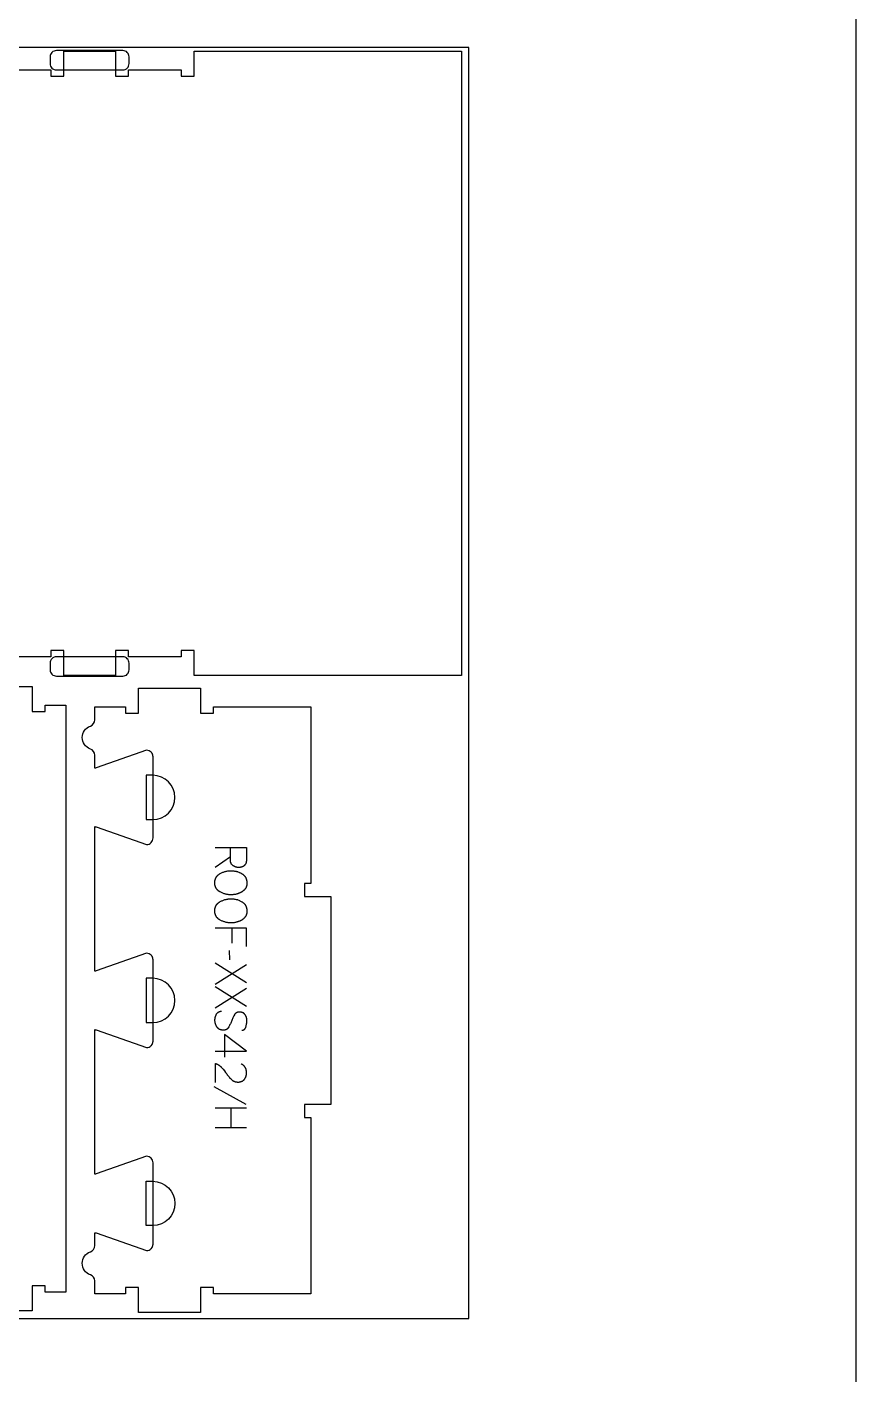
# Model space of a CAD drawing. Extents: x -20252 to -17068, y -84343 to -75479.
# Drawn here: x -17864 to -17068, y -77456 to -76163 of the extents above; entities that cross this region are included whole.
import ezdxf

# ---------------------------------------------------------------- set-up
doc = ezdxf.new("R2010")
doc.units = 0
for name, color, linetype in [('0_SHEET_SPRUCEPLY_2440X122', 1, 'CONTINUOUS'), ('1_ANYTOOL_1MMDEEP_LABELS_S', 2, 'CONTINUOUS'), ('4_ANYTOOL_CUTTHROUGH_OUTSI', 5, 'CONTINUOUS'), ('5_ANYTOOL_HALF_MILL_9MM_IN', 3, 'CONTINUOUS'), ('DONOTCUT', 18, 'CONTINUOUS')]:
    doc.layers.add(name, color=color, linetype=linetype)

msp = doc.modelspace()

# ---------------------------------------------------------------- linework, layer by layer
at = {"layer": '0_SHEET_SPRUCEPLY_2440X122'}
msp.add_lwpolyline([(-19879.9, -76183), (-19879.9, -77403), (-17439.9, -77403), (-17439.9, -76183)], close=True, dxfattribs=at)
at = {"layer": '1_ANYTOOL_1MMDEEP_LABELS_S'}
for points in [[(-17683.3, -76950.8), (-17653.3, -76950.8), (-17653.3, -76962.1), (-17653.3, -76962.6), (-17653.3, -76963.1), (-17653.3, -76963.3), (-17653.3, -76963.5), (-17653.4, -76963.8), (-17653.4, -76964), (-17653.4, -76964.2), (-17653.5, -76964.4), (-17653.5, -76964.6), (-17653.6, -76964.8), (-17653.6, -76965), (-17653.7, -76965.2), (-17653.7, -76965.4), (-17653.8, -76965.6), (-17653.8, -76965.8), (-17653.9, -76966), (-17654, -76966.1), (-17654, -76966.3), (-17654.1, -76966.5), (-17654.2, -76966.7), (-17654.3, -76966.8), (-17654.4, -76967), (-17654.5, -76967.1), (-17654.6, -76967.3), (-17654.7, -76967.4), (-17654.8, -76967.6), (-17654.9, -76967.7), (-17655, -76967.8), (-17655.1, -76968), (-17655.2, -76968.1), (-17655.4, -76968.2), (-17655.5, -76968.3), (-17655.6, -76968.5), (-17655.8, -76968.6), (-17655.9, -76968.7), (-17656, -76968.8), (-17656.2, -76968.9), (-17656.3, -76969), (-17656.5, -76969.1), (-17656.7, -76969.1), (-17656.8, -76969.2), (-17657, -76969.3), (-17657.2, -76969.4), (-17657.3, -76969.5), (-17657.5, -76969.5), (-17657.7, -76969.6), (-17657.9, -76969.7), (-17658.1, -76969.7), (-17658.3, -76969.8), (-17658.5, -76969.8), (-17658.7, -76969.9), (-17658.9, -76969.9), (-17659.1, -76969.9), (-17659.3, -76970), (-17659.5, -76970), (-17659.7, -76970), (-17659.9, -76970), (-17660.2, -76970.1), (-17660.6, -76970.1), (-17661.1, -76970.1), (-17661.3, -76970.1), (-17661.5, -76970.1), (-17661.6, -76970.1), (-17661.8, -76970.1), (-17662, -76970), (-17662.2, -76970), (-17662.3, -76970), (-17662.5, -76970), (-17662.7, -76969.9), (-17662.8, -76969.9), (-17663, -76969.9), (-17663.2, -76969.8), (-17663.3, -76969.8), (-17663.5, -76969.7), (-17663.7, -76969.7), (-17663.8, -76969.6), (-17664, -76969.6), (-17664.2, -76969.5), (-17664.3, -76969.5), (-17664.5, -76969.4), (-17664.6, -76969.3), (-17664.8, -76969.2), (-17664.9, -76969.2), (-17665.1, -76969.1), (-17665.2, -76969), (-17665.4, -76968.9), (-17665.6, -76968.8), (-17665.7, -76968.7), (-17665.9, -76968.6), (-17666, -76968.5), (-17666.2, -76968.4), (-17666.3, -76968.3), (-17666.4, -76968.2), (-17666.6, -76968.1), (-17666.7, -76968), (-17666.9, -76967.8), (-17667, -76967.7), (-17667.1, -76967.6), (-17667.2, -76967.5), (-17667.3, -76967.3), (-17667.4, -76967.2), (-17667.6, -76967.1), (-17667.7, -76966.9), (-17667.8, -76966.8), (-17667.8, -76966.7), (-17667.9, -76966.5), (-17668, -76966.4), (-17668.1, -76966.2), (-17668.2, -76966.1), (-17668.2, -76965.9), (-17668.3, -76965.8), (-17668.4, -76965.6), (-17668.4, -76965.5), (-17668.5, -76965.3), (-17668.5, -76965.1), (-17668.6, -76965), (-17668.6, -76964.8), (-17668.6, -76964.6), (-17668.7, -76964.4), (-17668.7, -76964.3), (-17668.7, -76964.1), (-17668.7, -76963.9), (-17668.7, -76963.7), (-17668.8, -76961.8), (-17668.8, -76959.8), (-17668.8, -76950.8)], [(-17668.8, -76959.8), (-17683.3, -76970.2)], [(-17653.3, -77046), (-17653.3, -77028.4), (-17683.3, -77028.4)], [(-17667.2, -77042.9), (-17667.2, -77028.4)], [(-17669.4, -77058.7), (-17669.5, -77049.9)], [(-17653.3, -77081), (-17683.3, -77062.1)], [(-17683.3, -77082.2), (-17653.3, -77063.3)], [(-17653.3, -77103.7), (-17683.3, -77084.8)], [(-17683.3, -77105), (-17653.3, -77086)], [(-17657.9, -77126.3), (-17657.7, -77126.3), (-17657.6, -77126.3), (-17657.5, -77126.3), (-17657.4, -77126.3), (-17657.3, -77126.3), (-17657.2, -77126.3), (-17657.1, -77126.3), (-17657, -77126.3), (-17657, -77126.3), (-17656.9, -77126.2), (-17656.8, -77126.2), (-17656.7, -77126.2), (-17656.6, -77126.2), (-17656.5, -77126.2), (-17656.5, -77126.1), (-17656.4, -77126.1), (-17656.3, -77126.1), (-17656.2, -77126.1), (-17656.2, -77126), (-17656.1, -77126), (-17656, -77126), (-17655.9, -77125.9), (-17655.9, -77125.9), (-17655.8, -77125.8), (-17655.7, -77125.8), (-17655.7, -77125.8), (-17655.6, -77125.7), (-17655.5, -77125.7), (-17655.5, -77125.6), (-17655.4, -77125.6), (-17655.3, -77125.5), (-17655.3, -77125.5), (-17655.2, -77125.4), (-17655.2, -77125.4), (-17655.1, -77125.3), (-17655, -77125.3), (-17655, -77125.2), (-17654.9, -77125.1), (-17654.9, -77125.1), (-17654.8, -77125), (-17654.8, -77124.9), (-17654.7, -77124.9), (-17654.7, -77124.8), (-17654.6, -77124.7), (-17654.6, -77124.7), (-17654.5, -77124.6), (-17654.5, -77124.5), (-17654.4, -77124.4), (-17654.4, -77124.3), (-17654.3, -77124.3), (-17654.3, -77124.2), (-17654.2, -77124), (-17654.1, -77123.8), (-17654.1, -77123.7), (-17654, -77123.5), (-17653.9, -77123.3), (-17653.9, -77123.1), (-17653.7, -77122.3), (-17653.5, -77121.5), (-17653.3, -77120.7), (-17653.2, -77119.9), (-17653.1, -77119.5), (-17653.1, -77119.1), (-17653, -77118.8), (-17653, -77118.4), (-17653, -77118), (-17652.9, -77117.7), (-17652.9, -77117.3), (-17652.9, -77117), (-17652.9, -77116.8), (-17652.9, -77116.6), (-17652.9, -77116.4), (-17653, -77116.2), (-17653, -77116), (-17653, -77115.8), (-17653, -77115.6), (-17653, -77115.4), (-17653.1, -77115.3), (-17653.1, -77115.1), (-17653.1, -77114.9), (-17653.2, -77114.7), (-17653.2, -77114.5), (-17653.3, -77114.3), (-17653.3, -77114.2), (-17653.4, -77114), (-17653.4, -77113.8), (-17653.5, -77113.6), (-17653.6, -77113.5), (-17653.6, -77113.3), (-17653.7, -77113.1), (-17653.8, -77113), (-17653.9, -77112.8), (-17654, -77112.6), (-17654, -77112.5), (-17654.1, -77112.3), (-17654.2, -77112.1), (-17654.3, -77112), (-17654.4, -77111.8), (-17654.5, -77111.7), (-17654.6, -77111.5), (-17654.8, -77111.3), (-17654.9, -77111.2), (-17655, -77111), (-17655.1, -77110.9), (-17655.2, -77110.8), (-17655.4, -77110.6), (-17655.5, -77110.5), (-17655.6, -77110.4), (-17655.8, -77110.3), (-17655.9, -77110.1), (-17656, -77110), (-17656.2, -77109.9), (-17656.3, -77109.8), (-17656.5, -77109.7), (-17656.6, -77109.6), (-17656.8, -77109.6), (-17657, -77109.5), (-17657.1, -77109.4), (-17657.3, -77109.3), (-17657.5, -77109.3), (-17657.6, -77109.2), (-17657.8, -77109.2), (-17658, -77109.1), (-17658.2, -77109.1), (-17658.4, -77109), (-17658.6, -77109), (-17658.7, -77108.9), (-17658.9, -77108.9), (-17659.1, -77108.9), (-17659.3, -77108.9), (-17659.5, -77108.9), (-17659.8, -77108.9), (-17660, -77108.9), (-17660.2, -77108.9), (-17660.4, -77108.9), (-17660.6, -77108.9), (-17660.8, -77108.9), (-17661, -77108.9), (-17661.2, -77109), (-17661.4, -77109), (-17661.6, -77109), (-17661.8, -77109.1), (-17661.9, -77109.1), (-17662.1, -77109.2), (-17662.3, -77109.3), (-17662.4, -77109.3), (-17662.5, -77109.3), (-17662.6, -77109.4), (-17662.6, -77109.4), (-17662.7, -77109.4), (-17662.8, -77109.5), (-17662.9, -77109.5), (-17663, -77109.6), (-17663, -77109.6), (-17663.1, -77109.7), (-17663.2, -77109.7), (-17663.3, -77109.8), (-17663.3, -77109.8), (-17663.4, -77109.9), (-17663.5, -77109.9), (-17663.6, -77110), (-17663.6, -77110), (-17663.7, -77110.1), (-17663.8, -77110.1), (-17663.8, -77110.2), (-17663.9, -77110.3), (-17664, -77110.3), (-17664, -77110.4), (-17664.1, -77110.5), (-17664.2, -77110.6), (-17664.4, -77110.7), (-17664.5, -77110.9), (-17664.6, -77111), (-17664.7, -77111.2), (-17664.8, -77111.3), (-17664.9, -77111.5), (-17665, -77111.7), (-17665.4, -77112.4), (-17665.8, -77113.1), (-17666.2, -77113.9), (-17666.5, -77114.6), (-17666.9, -77115.4), (-17667.2, -77116.2), (-17667.5, -77117), (-17667.8, -77117.9), (-17668.1, -77118.7), (-17668.5, -77119.5), (-17668.8, -77120.3), (-17669.2, -77121), (-17669.5, -77121.8), (-17669.9, -77122.5), (-17670.3, -77123.2), (-17670.8, -77123.9), (-17670.9, -77124.1), (-17671, -77124.2), (-17671.1, -77124.4), (-17671.2, -77124.5), (-17671.2, -77124.5), (-17671.3, -77124.6), (-17671.3, -77124.7), (-17671.4, -77124.7), (-17671.5, -77124.8), (-17671.5, -77124.9), (-17671.6, -77124.9), (-17671.7, -77125), (-17671.7, -77125.1), (-17671.8, -77125.1), (-17671.9, -77125.2), (-17672, -77125.2), (-17672, -77125.3), (-17672.1, -77125.4), (-17672.2, -77125.4), (-17672.3, -77125.5), (-17672.3, -77125.5), (-17672.4, -77125.6), (-17672.5, -77125.6), (-17672.6, -77125.6), (-17672.6, -77125.7), (-17672.7, -77125.7), (-17672.8, -77125.8), (-17672.9, -77125.8), (-17673, -77125.9), (-17673.1, -77125.9), (-17673.2, -77125.9), (-17673.2, -77126), (-17673.3, -77126), (-17673.4, -77126), (-17673.5, -77126.1), (-17673.6, -77126.1), (-17673.7, -77126.1), (-17673.9, -77126.2), (-17674.1, -77126.2), (-17674.3, -77126.2), (-17674.5, -77126.3), (-17674.7, -77126.3), (-17674.9, -77126.3), (-17675.1, -77126.3), (-17675.3, -77126.3), (-17675.5, -77126.3), (-17675.7, -77126.3), (-17676, -77126.3), (-17676.2, -77126.3), (-17676.4, -77126.3), (-17676.7, -77126.3), (-17676.9, -77126.2), (-17677.1, -77126.2), (-17677.3, -77126.1), (-17677.5, -77126.1), (-17677.7, -77126), (-17677.9, -77126), (-17678.2, -77125.9), (-17678.3, -77125.9), (-17678.5, -77125.8), (-17678.7, -77125.7), (-17678.9, -77125.6), (-17679.1, -77125.5), (-17679.3, -77125.5), (-17679.5, -77125.4), (-17679.6, -77125.3), (-17679.8, -77125.2), (-17680, -77125), (-17680.1, -77124.9), (-17680.3, -77124.8), (-17680.4, -77124.7), (-17680.6, -77124.5), (-17680.7, -77124.4), (-17680.9, -77124.3), (-17681, -77124.1), (-17681.1, -77124), (-17681.3, -77123.8), (-17681.4, -77123.6), (-17681.5, -77123.5), (-17681.6, -77123.3), (-17681.8, -77123.1), (-17682, -77122.8), (-17682.2, -77122.4), (-17682.4, -77122), (-17682.6, -77121.7), (-17682.7, -77121.3), (-17682.9, -77120.9), (-17682.9, -77120.7), (-17683, -77120.5), (-17683.1, -77120.3), (-17683.1, -77120.1), (-17683.2, -77120), (-17683.2, -77119.8), (-17683.3, -77119.6), (-17683.3, -77119.4), (-17683.4, -77119.2), (-17683.4, -77119), (-17683.5, -77118.8), (-17683.5, -77118.6), (-17683.5, -77118.4), (-17683.5, -77118.2), (-17683.6, -77117.8), (-17683.6, -77117.4), (-17683.6, -77116.9), (-17683.6, -77116.5), (-17683.6, -77116.1), (-17683.6, -77115.7), (-17683.5, -77115.3), (-17683.5, -77114.9), (-17683.4, -77114.5), (-17683.3, -77114.1), (-17683.3, -77113.8), (-17683.2, -77113.4), (-17683, -77113), (-17682.9, -77112.6), (-17682.8, -77112.3), (-17682.6, -77111.9), (-17682.4, -77111.6), (-17682.3, -77111.2), (-17682.1, -77110.9), (-17682, -77110.7), (-17681.9, -77110.5), (-17681.8, -77110.4), (-17681.7, -77110.2), (-17681.5, -77110.1), (-17681.4, -77109.9), (-17681.3, -77109.8), (-17681.2, -77109.7), (-17681.1, -77109.5), (-17680.9, -77109.4), (-17680.8, -77109.3), (-17680.7, -77109.2), (-17680.6, -77109.2), (-17680.5, -77109.1), (-17680.5, -77109), (-17680.4, -77109), (-17680.3, -77109), (-17680.3, -77108.9), (-17680.2, -77108.9), (-17680.1, -77108.8), (-17680, -77108.8), (-17680, -77108.7), (-17679.9, -77108.7), (-17679.8, -77108.7), (-17679.7, -77108.6), (-17679.7, -77108.6), (-17679.6, -77108.6), (-17679.5, -77108.5), (-17679.4, -77108.5), (-17679.3, -77108.5), (-17679.3, -77108.4), (-17679.2, -77108.4), (-17679, -77108.3), (-17678.9, -77108.3), (-17678.7, -77108.3), (-17678.5, -77108.2), (-17678.3, -77108.2), (-17678.2, -77108.2), (-17678, -77108.2), (-17677.8, -77108.1), (-17677.6, -77108.1), (-17677.4, -77108.1)], [(-17683.3, -77146.4), (-17653.2, -77146.4), (-17674.6, -77130.4)], [(-17674.6, -77130.4), (-17674.6, -77152.1)], [(-17683.2, -77176.6), (-17683.2, -77158.3), (-17682.7, -77158.4), (-17682.5, -77158.5), (-17682.3, -77158.6), (-17682.1, -77158.7), (-17681.9, -77158.8), (-17681.6, -77158.8), (-17681.4, -77158.9), (-17681.2, -77159), (-17681, -77159.1), (-17680.8, -77159.3), (-17680.6, -77159.4), (-17680.4, -77159.5), (-17680.2, -77159.6), (-17680, -77159.7), (-17679.8, -77159.8), (-17679.6, -77160), (-17679.4, -77160.1), (-17679.2, -77160.2), (-17679.1, -77160.4), (-17678.9, -77160.5), (-17678.7, -77160.7), (-17678.5, -77160.8), (-17678.3, -77161), (-17678.2, -77161.1), (-17678, -77161.3), (-17677.8, -77161.5), (-17677.7, -77161.6), (-17677.5, -77161.8), (-17677.4, -77162), (-17677, -77162.3), (-17675.8, -77163.8), (-17674.6, -77165.3), (-17673.5, -77166.8), (-17672.3, -77168.3), (-17671.8, -77169.1), (-17671.2, -77169.8), (-17670.6, -77170.5), (-17670.1, -77171.2), (-17669.5, -77171.9), (-17668.9, -77172.5), (-17668.2, -77173.1), (-17667.6, -77173.7), (-17667.5, -77173.9), (-17667.3, -77174), (-17667.2, -77174.2), (-17667, -77174.3), (-17666.8, -77174.4), (-17666.7, -77174.5), (-17666.5, -77174.7), (-17666.3, -77174.8), (-17666.1, -77174.9), (-17666, -77175), (-17665.8, -77175.1), (-17665.6, -77175.2), (-17665.4, -77175.3), (-17665.2, -77175.4), (-17665, -77175.4), (-17664.9, -77175.5), (-17664.7, -77175.6), (-17664.5, -77175.7), (-17664.3, -77175.7), (-17664.1, -77175.8), (-17663.9, -77175.8), (-17663.7, -77175.9), (-17663.5, -77175.9), (-17663.3, -77176), (-17663, -77176), (-17662.8, -77176), (-17662.6, -77176), (-17662.4, -77176.1), (-17662.2, -77176.1), (-17662, -77176.1), (-17661.7, -77176.1), (-17661.5, -77176.1), (-17661.3, -77176.1), (-17661, -77176.1), (-17660.8, -77176.1), (-17660.5, -77176.1), (-17660.3, -77176), (-17660.1, -77176), (-17659.8, -77176), (-17659.6, -77175.9), (-17659.4, -77175.9), (-17659.2, -77175.9), (-17659, -77175.8), (-17658.8, -77175.7), (-17658.5, -77175.7), (-17658.3, -77175.6), (-17658.2, -77175.5), (-17658, -77175.5), (-17657.8, -77175.4), (-17657.6, -77175.3), (-17657.4, -77175.2), (-17657.2, -77175.1), (-17657, -77175), (-17656.9, -77174.9), (-17656.7, -77174.8), (-17656.5, -77174.7), (-17656.4, -77174.6), (-17656.2, -77174.4), (-17656.1, -77174.3), (-17655.9, -77174.2), (-17655.8, -77174), (-17655.6, -77173.9), (-17655.5, -77173.7), (-17655.4, -77173.6), (-17655.2, -77173.4), (-17655.1, -77173.3), (-17655, -77173.1), (-17654.9, -77172.9), (-17654.8, -77172.8), (-17654.7, -77172.6), (-17654.6, -77172.4), (-17654.5, -77172.2), (-17654.4, -77172), (-17654.3, -77171.9), (-17654.2, -77171.7), (-17654.1, -77171.5), (-17654, -77171.3), (-17653.9, -77171.1), (-17653.9, -77170.9), (-17653.8, -77170.7), (-17653.7, -77170.5), (-17653.7, -77170.3), (-17653.6, -77170.1), (-17653.6, -77169.9), (-17653.5, -77169.7), (-17653.5, -77169.5), (-17653.4, -77169.3), (-17653.4, -77169), (-17653.4, -77168.8), (-17653.3, -77168.6), (-17653.3, -77168.4), (-17653.3, -77168.1), (-17653.3, -77167.9), (-17653.3, -77167.7), (-17653.3, -77167.2), (-17653.3, -77166.8), (-17653.3, -77166.5), (-17653.3, -77166.1), (-17653.4, -77165.8), (-17653.4, -77165.4), (-17653.5, -77165.1), (-17653.5, -77164.8), (-17653.6, -77164.4), (-17653.7, -77164.1), (-17653.7, -77164), (-17653.8, -77163.8), (-17653.8, -77163.7), (-17653.9, -77163.5), (-17653.9, -77163.4), (-17654, -77163.2), (-17654.1, -77163.1), (-17654.1, -77162.9), (-17654.2, -77162.8), (-17654.3, -77162.7), (-17654.3, -77162.5), (-17654.4, -77162.4), (-17654.5, -77162.2), (-17654.6, -77162.1), (-17654.6, -77162), (-17654.7, -77161.8), (-17654.8, -77161.7), (-17654.9, -77161.6), (-17655, -77161.5), (-17655.1, -77161.3), (-17655.2, -77161.2), (-17655.3, -77161.1), (-17655.4, -77161), (-17655.5, -77160.9), (-17655.6, -77160.8), (-17655.7, -77160.6), (-17655.8, -77160.5), (-17655.9, -77160.4), (-17656, -77160.3), (-17656.1, -77160.2), (-17656.3, -77160.1), (-17656.4, -77160), (-17656.6, -77159.8), (-17656.9, -77159.6), (-17657.2, -77159.4), (-17657.5, -77159.2), (-17657.8, -77159), (-17658.1, -77158.9), (-17658.4, -77158.7)], [(-17653.7, -77197.8), (-17684.5, -77180.6)], [(-17653.3, -77201.3), (-17683.3, -77201.3)], [(-17668, -77219.6), (-17668, -77201.3)], [(-17683.3, -77219.6), (-17653.3, -77219.6)]]:
    msp.add_lwpolyline(points, dxfattribs=at)
for points in [[(-17652.9, -76985.2), (-17652.9, -76985.6), (-17653, -76986), (-17653, -76986.3), (-17653, -76986.7), (-17653, -76986.8), (-17653.1, -76987), (-17653.1, -76987.2), (-17653.1, -76987.3), (-17653.2, -76987.5), (-17653.2, -76987.7), (-17653.3, -76987.8), (-17653.3, -76988), (-17653.3, -76988.2), (-17653.4, -76988.3), (-17653.5, -76988.5), (-17653.5, -76988.6), (-17653.6, -76988.8), (-17653.6, -76988.9), (-17653.7, -76989.1), (-17653.8, -76989.2), (-17653.8, -76989.4), (-17653.9, -76989.5), (-17654, -76989.6), (-17654.1, -76989.8), (-17654.1, -76989.9), (-17654.2, -76990.1), (-17654.3, -76990.2), (-17654.4, -76990.3), (-17654.6, -76990.6), (-17654.8, -76990.8), (-17655, -76991.1), (-17655.2, -76991.3), (-17655.4, -76991.6), (-17655.6, -76991.8), (-17655.9, -76992), (-17656.1, -76992.2), (-17656.3, -76992.4), (-17656.6, -76992.6), (-17656.8, -76992.9), (-17657.1, -76993), (-17657.3, -76993.2), (-17657.6, -76993.4), (-17657.9, -76993.6), (-17658.2, -76993.8), (-17658.4, -76993.9), (-17658.7, -76994.1), (-17659, -76994.2), (-17659.3, -76994.4), (-17659.6, -76994.5), (-17659.9, -76994.7), (-17660.2, -76994.8), (-17660.6, -76994.9), (-17660.9, -76995.1), (-17661.2, -76995.2), (-17661.5, -76995.3), (-17661.8, -76995.4), (-17662.2, -76995.5), (-17662.5, -76995.6), (-17662.8, -76995.7), (-17663.2, -76995.7), (-17663.9, -76995.9), (-17664.5, -76996), (-17665.2, -76996.1), (-17665.9, -76996.2), (-17666.5, -76996.3), (-17667.2, -76996.3), (-17667.8, -76996.4), (-17668.4, -76996.4), (-17669.1, -76996.3), (-17669.7, -76996.3), (-17670.4, -76996.3), (-17671, -76996.2), (-17671.6, -76996.1), (-17672.3, -76996), (-17672.9, -76995.8), (-17673.5, -76995.7), (-17674.2, -76995.5), (-17674.8, -76995.3), (-17675.5, -76995.1), (-17676.1, -76994.8), (-17676.7, -76994.5), (-17677.4, -76994.2), (-17678, -76993.9), (-17678.6, -76993.6), (-17679, -76993.4), (-17679.3, -76993.2), (-17679.6, -76993), (-17679.8, -76992.9), (-17680.1, -76992.7), (-17680.4, -76992.4), (-17680.6, -76992.2), (-17680.9, -76992), (-17681, -76991.9), (-17681.1, -76991.8), (-17681.2, -76991.7), (-17681.3, -76991.6), (-17681.4, -76991.4), (-17681.6, -76991.3), (-17681.7, -76991.2), (-17681.8, -76991.1), (-17681.9, -76990.9), (-17681.9, -76990.8), (-17682, -76990.7), (-17682.1, -76990.6), (-17682.2, -76990.4), (-17682.3, -76990.3), (-17682.4, -76990.2), (-17682.5, -76990), (-17682.5, -76989.9), (-17682.6, -76989.8), (-17682.7, -76989.6), (-17682.8, -76989.5), (-17682.8, -76989.3), (-17682.9, -76989.2), (-17683, -76989), (-17683, -76988.9), (-17683.1, -76988.7), (-17683.1, -76988.6), (-17683.2, -76988.4), (-17683.2, -76988.3), (-17683.3, -76988), (-17683.4, -76987.7), (-17683.5, -76987.3), (-17683.6, -76987), (-17683.6, -76986.7), (-17683.7, -76986.3), (-17683.7, -76986), (-17683.7, -76985.6), (-17683.7, -76985.2), (-17683.7, -76984.9), (-17683.7, -76984.5), (-17683.7, -76984.1), (-17683.7, -76983.7), (-17683.7, -76983.4), (-17683.6, -76983), (-17683.6, -76982.7), (-17683.5, -76982.3), (-17683.4, -76982), (-17683.3, -76981.7), (-17683.2, -76981.4), (-17683.2, -76981.2), (-17683.1, -76981), (-17683.1, -76980.9), (-17683, -76980.7), (-17683, -76980.6), (-17682.9, -76980.4), (-17682.8, -76980.3), (-17682.8, -76980.1), (-17682.7, -76980), (-17682.6, -76979.8), (-17682.5, -76979.7), (-17682.5, -76979.6), (-17682.4, -76979.4), (-17682.3, -76979.3), (-17682.2, -76979.1), (-17682.1, -76979), (-17682, -76978.9), (-17681.9, -76978.7), (-17681.8, -76978.6), (-17681.7, -76978.5), (-17681.6, -76978.4), (-17681.5, -76978.2), (-17681.4, -76978.1), (-17681.3, -76978), (-17681.2, -76977.9), (-17681.1, -76977.8), (-17680.9, -76977.6), (-17680.8, -76977.5), (-17680.7, -76977.4), (-17680.6, -76977.3), (-17680.3, -76977.1), (-17680.1, -76976.9), (-17679.8, -76976.7), (-17679.5, -76976.5), (-17679.2, -76976.3), (-17678.9, -76976.1), (-17678.6, -76975.9), (-17677.9, -76975.6), (-17677.3, -76975.3), (-17676.6, -76975), (-17676, -76974.7), (-17675.3, -76974.5), (-17674.7, -76974.3), (-17674, -76974), (-17673.4, -76973.9), (-17672.7, -76973.7), (-17672.1, -76973.6), (-17671.4, -76973.4), (-17670.8, -76973.3), (-17670.1, -76973.3), (-17669.5, -76973.2), (-17668.8, -76973.2), (-17668.1, -76973.2), (-17667.5, -76973.2), (-17666.8, -76973.2), (-17666.1, -76973.3), (-17665.4, -76973.4), (-17664.7, -76973.5), (-17664.1, -76973.6), (-17663.4, -76973.7), (-17662.8, -76973.9), (-17662.1, -76974.1), (-17661.5, -76974.3), (-17660.8, -76974.5), (-17660.2, -76974.8), (-17659.6, -76975.1), (-17659, -76975.4), (-17658.4, -76975.7), (-17657.8, -76976.1), (-17657.5, -76976.3), (-17657.2, -76976.4), (-17656.9, -76976.6), (-17656.6, -76976.8), (-17656.4, -76977.1), (-17656.1, -76977.3), (-17655.9, -76977.5), (-17655.6, -76977.7), (-17655.5, -76977.8), (-17655.4, -76978), (-17655.3, -76978.1), (-17655.2, -76978.2), (-17655.1, -76978.3), (-17655, -76978.5), (-17654.9, -76978.6), (-17654.8, -76978.7), (-17654.7, -76978.8), (-17654.6, -76979), (-17654.5, -76979.1), (-17654.5, -76979.2), (-17654.4, -76979.4), (-17654.3, -76979.5), (-17654.2, -76979.7), (-17654.1, -76979.8), (-17654.1, -76979.9), (-17654, -76980.1), (-17653.9, -76980.4), (-17653.7, -76980.7), (-17653.6, -76981), (-17653.5, -76981.3), (-17653.4, -76981.6), (-17653.3, -76982), (-17653.2, -76982.3), (-17653.2, -76982.6), (-17653.1, -76983), (-17653, -76983.3), (-17653, -76983.7), (-17653, -76984.1), (-17653, -76984.4), (-17652.9, -76984.8)], [(-17652.9, -77012.2), (-17652.9, -77012.5), (-17653, -77012.9), (-17653, -77013.3), (-17653, -77013.6), (-17653, -77013.8), (-17653.1, -77014), (-17653.1, -77014.1), (-17653.1, -77014.3), (-17653.2, -77014.5), (-17653.2, -77014.6), (-17653.3, -77014.8), (-17653.3, -77014.9), (-17653.3, -77015.1), (-17653.4, -77015.3), (-17653.5, -77015.4), (-17653.5, -77015.6), (-17653.6, -77015.7), (-17653.6, -77015.9), (-17653.7, -77016), (-17653.8, -77016.2), (-17653.8, -77016.3), (-17653.9, -77016.5), (-17654, -77016.6), (-17654.1, -77016.7), (-17654.1, -77016.9), (-17654.2, -77017), (-17654.3, -77017.1), (-17654.4, -77017.3), (-17654.6, -77017.5), (-17654.8, -77017.8), (-17655, -77018), (-17655.2, -77018.3), (-17655.4, -77018.5), (-17655.6, -77018.7), (-17655.9, -77019), (-17656.1, -77019.2), (-17656.3, -77019.4), (-17656.6, -77019.6), (-17656.8, -77019.8), (-17657.1, -77020), (-17657.3, -77020.2), (-17657.6, -77020.4), (-17657.9, -77020.6), (-17658.2, -77020.7), (-17658.4, -77020.9), (-17658.7, -77021.1), (-17659, -77021.2), (-17659.3, -77021.4), (-17659.6, -77021.5), (-17659.9, -77021.6), (-17660.2, -77021.8), (-17660.6, -77021.9), (-17660.9, -77022), (-17661.2, -77022.1), (-17661.5, -77022.2), (-17661.8, -77022.3), (-17662.2, -77022.4), (-17662.5, -77022.5), (-17662.8, -77022.6), (-17663.2, -77022.7), (-17663.9, -77022.8), (-17664.5, -77023), (-17665.2, -77023.1), (-17665.9, -77023.2), (-17666.5, -77023.2), (-17667.2, -77023.3), (-17667.8, -77023.3), (-17668.4, -77023.3), (-17669.1, -77023.3), (-17669.7, -77023.3), (-17670.4, -77023.2), (-17671, -77023.1), (-17671.6, -77023), (-17672.3, -77022.9), (-17672.9, -77022.8), (-17673.5, -77022.6), (-17674.2, -77022.4), (-17674.8, -77022.2), (-17675.5, -77022), (-17676.1, -77021.8), (-17676.7, -77021.5), (-17677.4, -77021.2), (-17678, -77020.9), (-17678.6, -77020.6), (-17679, -77020.4), (-17679.3, -77020.2), (-17679.6, -77020), (-17679.8, -77019.8), (-17680.1, -77019.6), (-17680.4, -77019.4), (-17680.6, -77019.2), (-17680.9, -77019), (-17681, -77018.9), (-17681.1, -77018.7), (-17681.2, -77018.6), (-17681.3, -77018.5), (-17681.4, -77018.4), (-17681.6, -77018.3), (-17681.7, -77018.2), (-17681.8, -77018), (-17681.9, -77017.9), (-17681.9, -77017.8), (-17682, -77017.7), (-17682.1, -77017.5), (-17682.2, -77017.4), (-17682.3, -77017.3), (-17682.4, -77017.1), (-17682.5, -77017), (-17682.5, -77016.9), (-17682.6, -77016.7), (-17682.7, -77016.6), (-17682.8, -77016.4), (-17682.8, -77016.3), (-17682.9, -77016.1), (-17683, -77016), (-17683, -77015.9), (-17683.1, -77015.7), (-17683.1, -77015.6), (-17683.2, -77015.4), (-17683.2, -77015.2), (-17683.3, -77014.9), (-17683.4, -77014.6), (-17683.5, -77014.3), (-17683.6, -77014), (-17683.6, -77013.6), (-17683.7, -77013.3), (-17683.7, -77012.9), (-17683.7, -77012.6), (-17683.7, -77012.2), (-17683.7, -77011.8), (-17683.7, -77011.4), (-17683.7, -77011.1), (-17683.7, -77010.7), (-17683.7, -77010.3), (-17683.6, -77010), (-17683.6, -77009.6), (-17683.5, -77009.3), (-17683.4, -77009), (-17683.3, -77008.6), (-17683.2, -77008.3), (-17683.2, -77008.1), (-17683.1, -77008), (-17683.1, -77007.8), (-17683, -77007.7), (-17683, -77007.5), (-17682.9, -77007.4), (-17682.8, -77007.2), (-17682.8, -77007.1), (-17682.7, -77006.9), (-17682.6, -77006.8), (-17682.5, -77006.7), (-17682.5, -77006.5), (-17682.4, -77006.4), (-17682.3, -77006.2), (-17682.2, -77006.1), (-17682.1, -77006), (-17682, -77005.8), (-17681.9, -77005.7), (-17681.8, -77005.6), (-17681.7, -77005.4), (-17681.6, -77005.3), (-17681.5, -77005.2), (-17681.4, -77005.1), (-17681.3, -77005), (-17681.2, -77004.8), (-17681.1, -77004.7), (-17680.9, -77004.6), (-17680.8, -77004.5), (-17680.7, -77004.4), (-17680.6, -77004.3), (-17680.3, -77004.1), (-17680.1, -77003.8), (-17679.8, -77003.6), (-17679.5, -77003.4), (-17679.2, -77003.3), (-17678.9, -77003.1), (-17678.6, -77002.9), (-17677.9, -77002.6), (-17677.3, -77002.2), (-17676.6, -77002), (-17676, -77001.7), (-17675.3, -77001.4), (-17674.7, -77001.2), (-17674, -77001), (-17673.4, -77000.8), (-17672.7, -77000.7), (-17672.1, -77000.5), (-17671.4, -77000.4), (-17670.8, -77000.3), (-17670.1, -77000.2), (-17669.5, -77000.2), (-17668.8, -77000.1), (-17668.1, -77000.1), (-17667.5, -77000.1), (-17666.8, -77000.2), (-17666.1, -77000.2), (-17665.4, -77000.3), (-17664.7, -77000.4), (-17664.1, -77000.5), (-17663.4, -77000.7), (-17662.8, -77000.9), (-17662.1, -77001), (-17661.5, -77001.3), (-17660.8, -77001.5), (-17660.2, -77001.8), (-17659.6, -77002), (-17659, -77002.3), (-17658.4, -77002.7), (-17657.8, -77003), (-17657.5, -77003.2), (-17657.2, -77003.4), (-17656.9, -77003.6), (-17656.6, -77003.8), (-17656.4, -77004), (-17656.1, -77004.2), (-17655.9, -77004.5), (-17655.6, -77004.7), (-17655.5, -77004.8), (-17655.4, -77004.9), (-17655.3, -77005), (-17655.2, -77005.2), (-17655.1, -77005.3), (-17655, -77005.4), (-17654.9, -77005.5), (-17654.8, -77005.7), (-17654.7, -77005.8), (-17654.6, -77005.9), (-17654.5, -77006.1), (-17654.5, -77006.2), (-17654.4, -77006.3), (-17654.3, -77006.5), (-17654.2, -77006.6), (-17654.1, -77006.8), (-17654.1, -77006.9), (-17654, -77007), (-17653.9, -77007.3), (-17653.7, -77007.6), (-17653.6, -77008), (-17653.5, -77008.3), (-17653.4, -77008.6), (-17653.3, -77008.9), (-17653.2, -77009.3), (-17653.2, -77009.6), (-17653.1, -77009.9), (-17653, -77010.3), (-17653, -77010.7), (-17653, -77011), (-17653, -77011.4), (-17652.9, -77011.8)]]:
    msp.add_lwpolyline(points, close=True, dxfattribs=at)
at = {"layer": '4_ANYTOOL_CUTTHROUGH_OUTSI', "color": 5}
for points in [[(-17891.6, -76204.4), (-17841.1, -76204.4), (-17841.1, -76210.4), (-17828.6, -76210.4), (-17828.6, -76210.1), (-17828.6, -76186.4), (-17779.1, -76186.4), (-17779.1, -76210.4), (-17766.6, -76210.4), (-17766.6, -76204.4), (-17716.1, -76204.4), (-17716.1, -76210.4), (-17703.6, -76210.4), (-17703.6, -76210.1), (-17703.6, -76186.4), (-17703.6, -76186.4), (-17653.9, -76186.4), (-17447, -76186.4), (-17447, -76785.9), (-17653.9, -76785.9), (-17703.6, -76785.9), (-17703.6, -76762.1), (-17703.6, -76761.9), (-17716.1, -76761.9), (-17716.1, -76767.9), (-17766.6, -76767.9), (-17766.6, -76761.9), (-17779.1, -76761.9), (-17779.1, -76785.9), (-17828.6, -76785.9), (-17828.6, -76761.9), (-17841.1, -76761.9), (-17841.1, -76767.9), (-17891.6, -76767.9)], [(-17933.6, -76796.4), (-17859.1, -76796.4), (-17859.1, -76820.4), (-17846.6, -76820.4), (-17846.6, -76814.4), (-17826.6, -76814.4), (-17826.6, -77377.9), (-17846.6, -77377.9), (-17846.6, -77371.9), (-17859.1, -77371.9), (-17859.1, -77395.9), (-17933.6, -77395.9)]]:
    msp.add_lwpolyline(points, dxfattribs=at)
msp.add_lwpolyline([(-17803.2, -76834.3, 0.317837), (-17799, -76828.4), (-17799, -76816), (-17769.5, -76816), (-17769.5, -76822), (-17757, -76822), (-17757, -76798), (-17697.5, -76798), (-17697.5, -76822), (-17685, -76822), (-17685, -76816), (-17591.5, -76816), (-17591.5, -76985.5), (-17597.5, -76985.5), (-17597.5, -76998), (-17572.3, -76998), (-17572.3, -77097.7), (-17572.3, -77197.5), (-17597.5, -77197.5), (-17597.5, -77210), (-17591.5, -77210), (-17591.5, -77379.5), (-17685, -77379.5), (-17685, -77373.5), (-17697.5, -77373.5), (-17697.5, -77397.5), (-17757, -77397.5), (-17757, -77373.5), (-17769.5, -77373.5), (-17769.5, -77379.5), (-17799, -77379.5), (-17799, -77367.1), (-17799, -77367.1, 0.317837), (-17803.2, -77361.2, -0.707107), (-17803.2, -77339, 0.317837), (-17799, -77333.1), (-17799, -77320.7, -0.061485), (-17797.6, -77321), (-17749.3, -77337.9), (-17749.3, -77337.9), (-17749.3, -77337.9, 0.198912), (-17744.8, -77336), (-17744.7, -77335.9), (-17744.6, -77335.8), (-17744.5, -77335.7), (-17744.4, -77335.6), (-17744.3, -77335.5), (-17744.2, -77335.3), (-17744.2, -77335.2), (-17744.1, -77335.1), (-17744, -77335), (-17743.9, -77334.8), (-17743.8, -77334.7), (-17743.7, -77334.6), (-17743.7, -77334.4), (-17743.6, -77334.3), (-17743.5, -77334.1), (-17743.5, -77334), (-17743.4, -77333.9), (-17743.4, -77333.7), (-17743.3, -77333.6), (-17743.3, -77333.4), (-17743.2, -77333.3), (-17743.2, -77333.1), (-17743.2, -77333), (-17743.1, -77332.8), (-17743.1, -77332.7), (-17743.1, -77332.5), (-17743.1, -77332.4), (-17743, -77332.2), (-17743, -77332.1), (-17743, -77331.9), (-17743, -77331.8), (-17743, -77331.6), (-17743, -77253.6, 0.414214), (-17749.3, -77247.4), (-17749.3, -77247.4), (-17749.3, -77247.4), (-17797.6, -77264.3), (-17797.6, -77264.3, -0.061485), (-17799, -77264.5), (-17799, -77125.8, -0.061485), (-17797.6, -77126.1), (-17749.3, -77143), (-17749.3, -77143), (-17749.3, -77143, 0.198912), (-17744.8, -77141.1), (-17744.7, -77141), (-17744.6, -77140.9), (-17744.5, -77140.8), (-17744.4, -77140.7), (-17744.3, -77140.6), (-17744.2, -77140.4), (-17744.2, -77140.3), (-17744.1, -77140.2), (-17744, -77140.1), (-17743.9, -77139.9), (-17743.8, -77139.8), (-17743.7, -77139.7), (-17743.7, -77139.5), (-17743.6, -77139.4), (-17743.5, -77139.2), (-17743.5, -77139.1), (-17743.4, -77139), (-17743.4, -77138.8), (-17743.3, -77138.7), (-17743.3, -77138.5), (-17743.2, -77138.4), (-17743.2, -77138.2), (-17743.2, -77138.1), (-17743.1, -77137.9), (-17743.1, -77137.8), (-17743.1, -77137.6), (-17743.1, -77137.5), (-17743, -77137.3), (-17743, -77137.2), (-17743, -77137), (-17743, -77136.9), (-17743, -77136.7), (-17743, -77058.7), (-17743, -77058.6), (-17743, -77058.4), (-17743, -77058.3), (-17743, -77058.1), (-17743.1, -77058), (-17743.1, -77057.8), (-17743.1, -77057.7), (-17743.1, -77057.5), (-17743.2, -77057.4), (-17743.2, -77057.2), (-17743.2, -77057.1), (-17743.3, -77056.9), (-17743.3, -77056.8), (-17743.4, -77056.6), (-17743.4, -77056.5), (-17743.5, -77056.3), (-17743.5, -77056.2), (-17743.6, -77056), (-17743.7, -77055.9), (-17743.7, -77055.8), (-17743.8, -77055.6), (-17743.9, -77055.5), (-17744, -77055.4), (-17744.1, -77055.2), (-17744.2, -77055.1), (-17744.2, -77055), (-17744.3, -77054.9), (-17744.4, -77054.7), (-17744.5, -77054.6), (-17744.6, -77054.5), (-17744.7, -77054.4), (-17744.8, -77054.3, 0.198912), (-17749.3, -77052.5), (-17749.3, -77052.5), (-17749.3, -77052.5), (-17797.6, -77069.4), (-17797.6, -77069.4, -0.061485), (-17799, -77069.6), (-17799, -76930.9, -0.061485), (-17797.6, -76931.2), (-17749.3, -76948.1), (-17749.3, -76948.1), (-17749.3, -76948.1, 0.414214), (-17743, -76941.8), (-17743, -76863.8), (-17743, -76863.7), (-17743, -76863.5), (-17743, -76863.4), (-17743, -76863.2), (-17743.1, -76863.1), (-17743.1, -76862.9), (-17743.1, -76862.8), (-17743.1, -76862.6), (-17743.2, -76862.5), (-17743.2, -76862.3), (-17743.2, -76862.2), (-17743.3, -76862), (-17743.3, -76861.9), (-17743.4, -76861.7), (-17743.4, -76861.6), (-17743.5, -76861.4), (-17743.5, -76861.3), (-17743.6, -76861.1), (-17743.7, -76861), (-17743.7, -76860.9), (-17743.8, -76860.7), (-17743.9, -76860.6), (-17744, -76860.5), (-17744.1, -76860.3), (-17744.2, -76860.2), (-17744.2, -76860.1), (-17744.3, -76860), (-17744.4, -76859.8), (-17744.5, -76859.7), (-17744.6, -76859.6), (-17744.7, -76859.5), (-17744.8, -76859.4, 0.198912), (-17749.3, -76857.6), (-17749.3, -76857.6), (-17749.3, -76857.6), (-17797.6, -76874.5), (-17797.6, -76874.5, -0.061485), (-17799, -76874.7), (-17799, -76862.3, 0.317837), (-17803.2, -76856.4, -0.707107)], format="xyb", close=True, dxfattribs=at)
at = {"layer": '5_ANYTOOL_HALF_MILL_9MM_IN', "color": 3}
for points in [[(-17835.8, -76185.9, 0.414214), (-17841.8, -76191.9), (-17841.8, -76198.4, 0.414214), (-17835.8, -76204.4), (-17772, -76204.4, 0.414214), (-17766, -76198.4), (-17766, -76191.9, 0.414214), (-17772, -76185.9)], [(-17835.8, -76767.9, 0.414214), (-17841.8, -76773.9), (-17841.8, -76780.4, 0.414214), (-17835.8, -76786.4), (-17772, -76786.4, 0.414214), (-17766, -76780.4), (-17766, -76773.9, 0.414214), (-17772, -76767.9)], [(-17743.3, -76924.1, 1), (-17743.3, -76881.6), (-17743.5, -76881.6), (-17749.5, -76881.6), (-17749.5, -76924.1), (-17743.5, -76924.1), (-17743.3, -76924.1)], [(-17743.3, -77119, 1), (-17743.3, -77076.5), (-17743.5, -77076.5), (-17749.5, -77076.5), (-17749.5, -77119), (-17743.5, -77119), (-17743.3, -77119)], [(-17743.3, -77271.4, -1), (-17743.3, -77313.9), (-17743.5, -77313.9), (-17749.5, -77313.9), (-17749.5, -77271.4), (-17743.5, -77271.4), (-17743.3, -77271.4)]]:
    msp.add_lwpolyline(points, format="xyb", close=True, dxfattribs=at)
at = {"layer": 'DONOTCUT'}
msp.add_lwpolyline([(-20251.6, -84342.5), (-17068.2, -84342.5), (-17068.2, -75479), (-20251.6, -75479)], close=True, dxfattribs=at)

doc.saveas('drawing.dxf')
